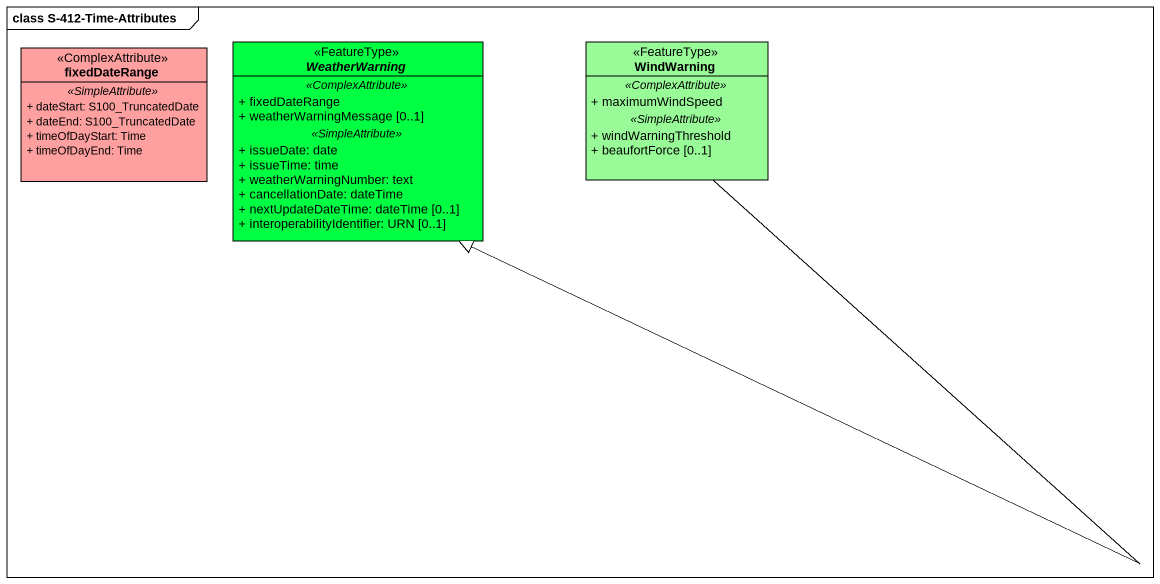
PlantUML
@startuml
mainframe class S-412-Time-Attributes
hide circle
hide empty members
skinparam classAttributeIconSize 0
class fixedDateRange <<ComplexAttribute>> #FFA0A0 {
  .. <<SimpleAttribute>> ..
  + dateStart: S100_TruncatedDate
  + dateEnd: S100_TruncatedDate
  + timeOfDayStart: Time
  + timeOfDayEnd: Time
}
abstract class WeatherWarning <<FeatureType>> #00FF42 {
  .. <<ComplexAttribute>> ..
  + fixedDateRange
  + weatherWarningMessage [0..1]
  .. <<SimpleAttribute>> ..
  + issueDate: date
  + issueTime: time
  + weatherWarningNumber: text
  + cancellationDate: dateTime
  + nextUpdateDateTime: dateTime [0..1]
  + interoperabilityIdentifier: URN [0..1]
}
class WindWarning <<FeatureType>> #98FB98 {
  .. <<ComplexAttribute>> ..
  + maximumWindSpeed
  .. <<SimpleAttribute>> ..
  + windWarningThreshold
  + beaufortForce [0..1]
}
WindWarning -left-|> WeatherWarning
@enduml
